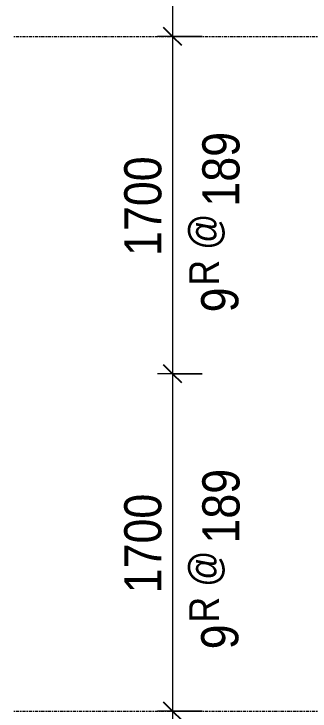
# Model space of a CAD drawing. Header units: millimetres. Extents: x 39389 to 101854, y -4225 to 80933.
# Drawn here: x 85744 to 87237, y 12400 to 15913 of the extents above; entities that cross this region are included whole.
import ezdxf

# ---------------------------------------------------------------- set-up
doc = ezdxf.new("R2010")
doc.units = ezdxf.units.MM
doc.linetypes.add('Centre', pattern=[31.75, 6.35, -4.7625, 15.875, -4.7625])
for name, color, linetype, lineweight in [('A-ANNO-DIMS', 211, 'Continuous', 9), ('A-ANNO-DIMS-75', 211, 'Continuous', 9), ('A-FLOR-LEVL-2', 51, 'Centre', 9), ('S-STRS-IDEN-1', 31, 'Continuous', 9)]:
    doc.layers.add(name, color=color, linetype=linetype, lineweight=lineweight)
doc.styles.add('UTM Avo_1', font='', dxfattribs={"width": 0.9, "height": 187.5})
doc.styles.add('UTM Avo_2', font='', dxfattribs={"width": 0.9, "height": 150})
doc.styles.add('UTM Avo_3', font='', dxfattribs={"width": 0.9, "height": 187.5})
doc.styles.get('UTM Avo_1').set_extended_font_data('UTM Avo')
doc.styles.get('UTM Avo_2').set_extended_font_data('UTM Avo')
doc.styles.get('UTM Avo_3').set_extended_font_data('UTM Avo')
doc.dimstyles.new('1_Dim_chi_tiet_2_5_2', dxfattribs={"dimscale": 304.8, "dimtxt": 187.368928, "dimasz": 0.295276, "dimexe": 0.246063, "dimexo": 0.0625, "dimgap": 0.024606, "dimtad": 1, "dimdec": 0, "dimrnd": 5, "dimzin": 0, "dimdsep": 46, "dimtxsty": 'UTM Avo_1', "dimblk1": 'OBLIQUE', "dimblk2": 'OBLIQUE', "dimsah": 1, "dimcen": 0.09, "dimdle": 0.246063, "dimazin": 0, "dimtfac": 1, "dimtdec": 4, "dimtix": 1, "dimtmove": 0, "dimatfit": 3, "dimfxl": 0.492126, "dimfxlon": 1, "dimtvp": 1, "dimtolj": 1, "dimtzin": 0, "dimarcsym": 2})

# ---------------------------------------------------------------- blocks, each defined once
blk = doc.blocks.new('DIMBLOCK194-TKCS_THANG BỘ TB1 - MẶT CẮT')
at = {"layer": 'A-ANNO-DIMS-75', "lineweight": 25}
for p, q in [((86543.8, 17500), (86498.8, 17545)), ((86543.8, 17500), (86588.8, 17455)), ((86543.8, 15800), (86498.8, 15845)), ((86543.8, 15800), (86588.8, 15755))]:
    blk.add_line(p, q, dxfattribs=at)
at = {"layer": 'A-ANNO-DIMS-75'}
for p, q in [((86693.8, 17500), (86468.8, 17500)), ((86543.8, 17500), (86543.8, 15800)), ((86543.8, 17500), (86693.8, 17500)), ((86693.8, 15800), (86468.8, 15800)), ((86543.8, 15800), (86693.8, 15800))]:
    blk.add_line(p, q, dxfattribs=at)
at = {"layer": 'A-ANNO-DIMS-75', "color": 0, "insert": (86300.2, 16393.2), "char_height": 187.5, "width": 616.236, "attachment_point": 1, "rotation": 90, "line_spacing_factor": 1.110334, "style": 'UTM Avo_1'}
blk.add_mtext('1700', dxfattribs=at)
blk = doc.blocks.new('_Oblique')
at = {"color": 0, "linetype": 'ByBlock', "lineweight": -2}
blk.add_line((-0.5, -0.5), (0.5, 0.5), dxfattribs=at)
blk = doc.blocks.new('DIMBLOCK195-TKCS_THANG BỘ TB1 - MẶT CẮT')
at = {"layer": 'A-ANNO-DIMS-75', "lineweight": 25}
for p, q in [((86543.8, 15800), (86498.8, 15845)), ((86543.8, 15800), (86588.8, 15755)), ((86543.8, 14100), (86498.8, 14145)), ((86543.8, 14100), (86588.8, 14055))]:
    blk.add_line(p, q, dxfattribs=at)
at = {"layer": 'A-ANNO-DIMS-75'}
for p, q in [((86693.8, 15800), (86468.8, 15800)), ((86543.8, 15800), (86543.8, 14100)), ((86543.8, 15800), (86693.8, 15800)), ((86693.8, 14100), (86468.8, 14100)), ((86543.8, 14100), (86693.8, 14100))]:
    blk.add_line(p, q, dxfattribs=at)
at = {"layer": 'A-ANNO-DIMS-75', "color": 0, "insert": (86300.2, 14693.2), "char_height": 187.5, "width": 616.236, "attachment_point": 1, "rotation": 90, "line_spacing_factor": 1.110334, "style": 'UTM Avo_1'}
blk.add_mtext('1700', dxfattribs=at)
blk = doc.blocks.new('DIMBLOCK196-TKCS_THANG BỘ TB1 - MẶT CẮT')
at = {"layer": 'A-ANNO-DIMS-75', "lineweight": 25}
for p, q in [((86543.8, 14100), (86498.8, 14145)), ((86543.8, 14100), (86588.8, 14055)), ((86543.8, 12400), (86498.8, 12445)), ((86543.8, 12400), (86588.8, 12355))]:
    blk.add_line(p, q, dxfattribs=at)
at = {"layer": 'A-ANNO-DIMS-75'}
for p, q in [((86693.8, 14100), (86468.8, 14100)), ((86543.8, 14100), (86543.8, 12400)), ((86543.8, 14100), (86693.8, 14100)), ((86693.8, 12400), (86468.8, 12400)), ((86543.8, 12400), (86693.8, 12400))]:
    blk.add_line(p, q, dxfattribs=at)
at = {"layer": 'A-ANNO-DIMS-75', "color": 0, "insert": (86300.2, 12993.2), "char_height": 187.5, "width": 616.236, "attachment_point": 1, "rotation": 90, "line_spacing_factor": 1.110334, "style": 'UTM Avo_1'}
blk.add_mtext('1700', dxfattribs=at)
blk = doc.blocks.new('DIMBLOCK197-TKCS_THANG BỘ TB1 - MẶT CẮT')
at = {"layer": 'A-ANNO-DIMS-75', "lineweight": 25}
for p, q in [((86543.8, 12400), (86498.8, 12445)), ((86543.8, 12400), (86588.8, 12355)), ((86543.8, 10700), (86498.8, 10745)), ((86543.8, 10700), (86588.8, 10655))]:
    blk.add_line(p, q, dxfattribs=at)
at = {"layer": 'A-ANNO-DIMS-75'}
for p, q in [((86693.8, 12400), (86468.8, 12400)), ((86543.8, 12400), (86543.8, 10700)), ((86543.8, 12400), (86693.8, 12400)), ((86693.8, 10700), (86468.8, 10700)), ((86543.8, 10700), (86693.8, 10700))]:
    blk.add_line(p, q, dxfattribs=at)
at = {"layer": 'A-ANNO-DIMS-75', "color": 0, "insert": (86300.2, 11293.2), "char_height": 187.5, "width": 616.236, "attachment_point": 1, "rotation": 90, "line_spacing_factor": 1.110334, "style": 'UTM Avo_1'}
blk.add_mtext('1700', dxfattribs=at)
blk = doc.blocks.new('M_Stair Run Tag - Standard-143073-TKCS_THANG BỘ TB1 - MẶT CẮT')
at = {"layer": 'S-STRS-IDEN-1', "insert": (-79091.5, 7933.5), "char_height": 150, "width": 705.375, "attachment_point": 2, "rotation": 90, "line_spacing_factor": 1.107334, "style": 'UTM Avo_2'}
blk.add_mtext('\\pt857.25,1714.5,2571.75,3429,4286.25,5143.5,6000.75,6858,7715.25,8572.5,9429.75,10287,11144.25,12001.5,12858.75,13716,14573.25,15430.5,16287.75,17145,18002.25,18859.5,19716.75,20574,21431.25,22288.5,23145.75,24003,24860.25,25717.5,26574.75,27432;R @', dxfattribs=at)

msp = doc.modelspace()

# ---------------------------------------------------------------- linework, layer by layer
at = {"layer": 'A-FLOR-LEVL-2'}
for p, q in [((85744.3, 15800), (97843.9, 15800)), ((85744.3, 12400), (97843.9, 12400))]:
    msp.add_line(p, q, dxfattribs=at)

# ---------------------------------------------------------------- block references
at = {"layer": 'S-STRS-IDEN-1'}
for p in [(165719.5, 6791.8), (165719.5, 5093.8)]:
    msp.add_blockref('M_Stair Run Tag - Standard-143073-TKCS_THANG BỘ TB1 - MẶT CẮT', p, dxfattribs=at)

# ---------------------------------------------------------------- texts
at = {"layer": 'S-STRS-IDEN-1', "char_height": 187.5, "rotation": 90, "line_spacing_factor": 1.107334, "style": 'UTM Avo_3'}
for s, insert, width, attachment_point in [('\\pt857.25,1714.5,2571.75,3429,4286.25,5143.5,6000.75,6858,7715.25,8572.5,9429.75,10287,11144.25,12001.5,12858.75,13716,14573.25,15430.5,16287.75,17145,18002.25,18859.5,19716.75,20574,21431.25,22288.5,23145.75,24003,24860.25,25717.5,26574.75,27432;189', (86789.2, 14942), 379.35, 4), ('\\pt857.25,1714.5,2571.75,3429,4286.25,5143.5,6000.75,6858,7715.25,8572.5,9429.75,10287,11144.25,12001.5,12858.75,13716,14573.25,15430.5,16287.75,17145,18002.25,18859.5,19716.75,20574,21431.25,22288.5,23145.75,24003,24860.25,25717.5,26574.75,27432;9', (86783.3, 14534.5), 124.875, 6), ('\\pt857.25,1714.5,2571.75,3429,4286.25,5143.5,6000.75,6858,7715.25,8572.5,9429.75,10287,11144.25,12001.5,12858.75,13716,14573.25,15430.5,16287.75,17145,18002.25,18859.5,19716.75,20574,21431.25,22288.5,23145.75,24003,24860.25,25717.5,26574.75,27432;189', (86789.2, 13244), 379.35, 4), ('\\pt857.25,1714.5,2571.75,3429,4286.25,5143.5,6000.75,6858,7715.25,8572.5,9429.75,10287,11144.25,12001.5,12858.75,13716,14573.25,15430.5,16287.75,17145,18002.25,18859.5,19716.75,20574,21431.25,22288.5,23145.75,24003,24860.25,25717.5,26574.75,27432;9', (86783.3, 12836.6), 124.875, 6)]:
    msp.add_mtext(s, dxfattribs=dict(at, insert=insert, width=width, attachment_point=attachment_point))

# ---------------------------------------------------------------- dimensions: what is measured, and where the dimension line sits
at = {"layer": 'A-ANNO-DIMS'}
for base, p1, p2, picture, middle in [((86543.8, 15800), (86693.8, 17500), (86693.8, 15800), 'DIMBLOCK194-TKCS_THANG BỘ TB1 - MẶT CẮT', (86439.2, 16650)), ((86543.8, 14100), (86693.8, 15800), (86693.8, 14100), 'DIMBLOCK195-TKCS_THANG BỘ TB1 - MẶT CẮT', (86439.2, 14950)), ((86543.8, 12400), (86693.8, 14100), (86693.8, 12400), 'DIMBLOCK196-TKCS_THANG BỘ TB1 - MẶT CẮT', (86439.2, 13250)), ((86543.8, 10700), (86693.8, 12400), (86693.8, 10700), 'DIMBLOCK197-TKCS_THANG BỘ TB1 - MẶT CẮT', (86439.2, 11550))]:
    dim = msp.add_linear_dim(base=base, p1=p1, p2=p2, angle=90, dimstyle='1_Dim_chi_tiet_2_5_2', override={"dimpost": '<>', "dimfxl": 1700}, dxfattribs=at)
    dim.commit()
    dim.dimension.update_dxf_attribs({"geometry": picture, "text_midpoint": middle})

doc.saveas('drawing.dxf')
